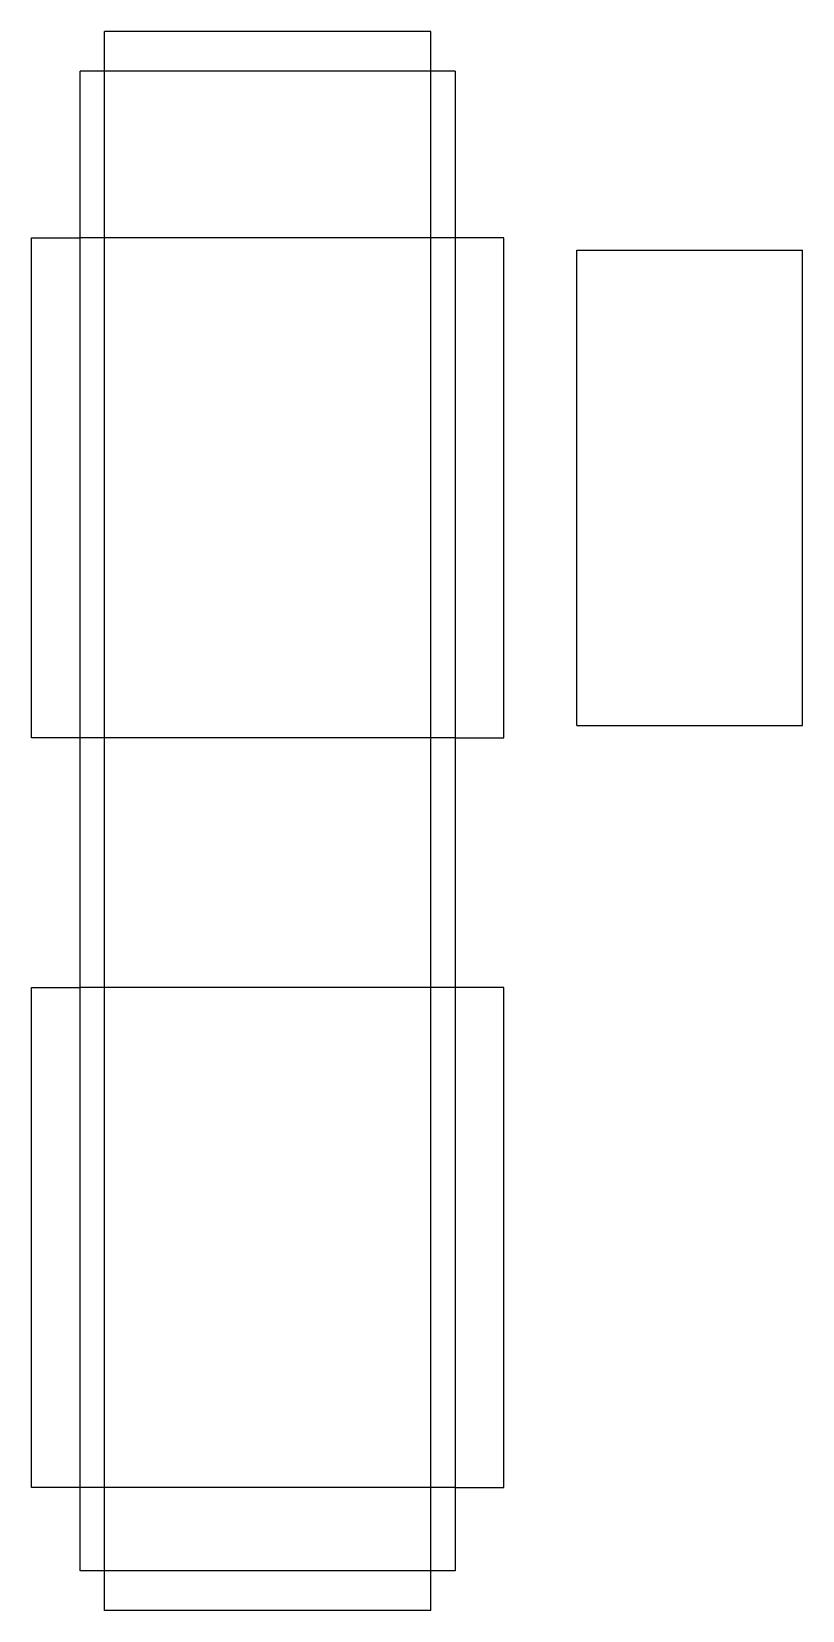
# Model space of a CAD drawing. Extents: x -38 to 86, y -180 to 73.
import ezdxf

# ---------------------------------------------------------------- set-up
doc = ezdxf.new("R2010")
doc.units = 0
doc.header["$MEASUREMENT"] = 0
doc.layers.add('MODELSKETCH_VISIBLE', color=7, linetype='CONTINUOUS')

msp = doc.modelspace()

# ---------------------------------------------------------------- linework, layer by layer
at = {"layer": 'MODELSKETCH_VISIBLE'}
for p, q in [((-26.1, -179.68), (-26.1, 73.02)), ((26.1, 73.02), (-26.1, 73.02)), ((26.1, -179.68), (26.1, 73.02)), ((30, 66.67), (-30, 66.67)), ((-30, -173.33), (-30, 66.67)), ((30, 66.67), (30, -173.33)), ((-37.8, 40), (-30, 40)), ((-37.8, -40), (-37.8, 40)), ((30, 40), (-30, 40)), ((37.8, 40), (30, 40)), ((37.8, -40), (37.8, 40)), ((49.5, 38.05), (85.6, 38.05)), ((49.5, -38.05), (49.5, 38.05)), ((85.6, -38.05), (85.6, 38.05)), ((-30, -40), (-37.8, -40)), ((30, -40), (-30, -40)), ((30, -40), (37.8, -40)), ((49.5, -38.05), (85.6, -38.05)), ((-37.8, -80), (-30, -80)), ((-37.8, -160), (-37.8, -80)), ((30, -80), (-30, -80)), ((37.8, -80), (30, -80)), ((37.8, -160), (37.8, -80)), ((-30, -160), (-37.8, -160)), ((30, -160), (-30, -160)), ((30, -160), (37.8, -160)), ((30, -173.33), (-30, -173.33)), ((26.1, -179.68), (-26.1, -179.68))]:
    msp.add_line(p, q, dxfattribs=at)

doc.saveas('drawing.dxf')
